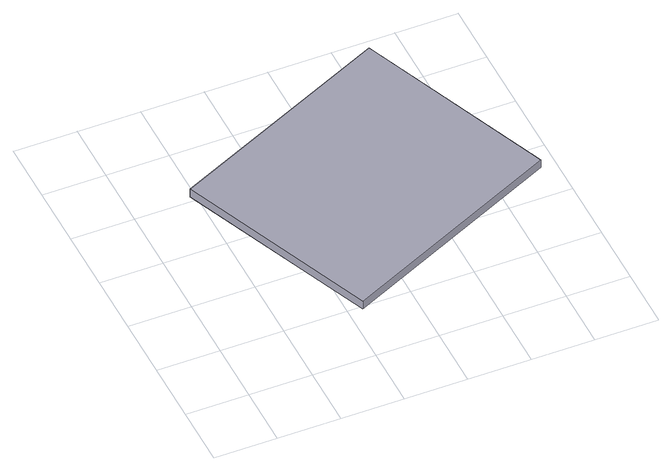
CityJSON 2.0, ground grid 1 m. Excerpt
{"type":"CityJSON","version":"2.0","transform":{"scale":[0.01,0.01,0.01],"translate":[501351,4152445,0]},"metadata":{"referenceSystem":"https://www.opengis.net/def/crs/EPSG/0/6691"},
"CityObjects":{
"bridge1":{"type":"Bridge","attributes":{"function":"01","FacilityIdAttribute.prefecture":"07","FacilityIdAttribute.city":"07212"},"geometry":[{"type":"Solid","lod":"1","boundaries":[[[[0,1,2,3]],[[2,4,5,3]],[[1,6,4,2]],[[0,7,6,1]],[[3,5,7,0]],[[4,6,7,5]]]]}]}
},
"vertices":[
[222,95,71],[92,410,71],[447,573,71],[576,259,71],[447,573,86],[576,259,86],[92,410,86],[222,95,86]
]}
